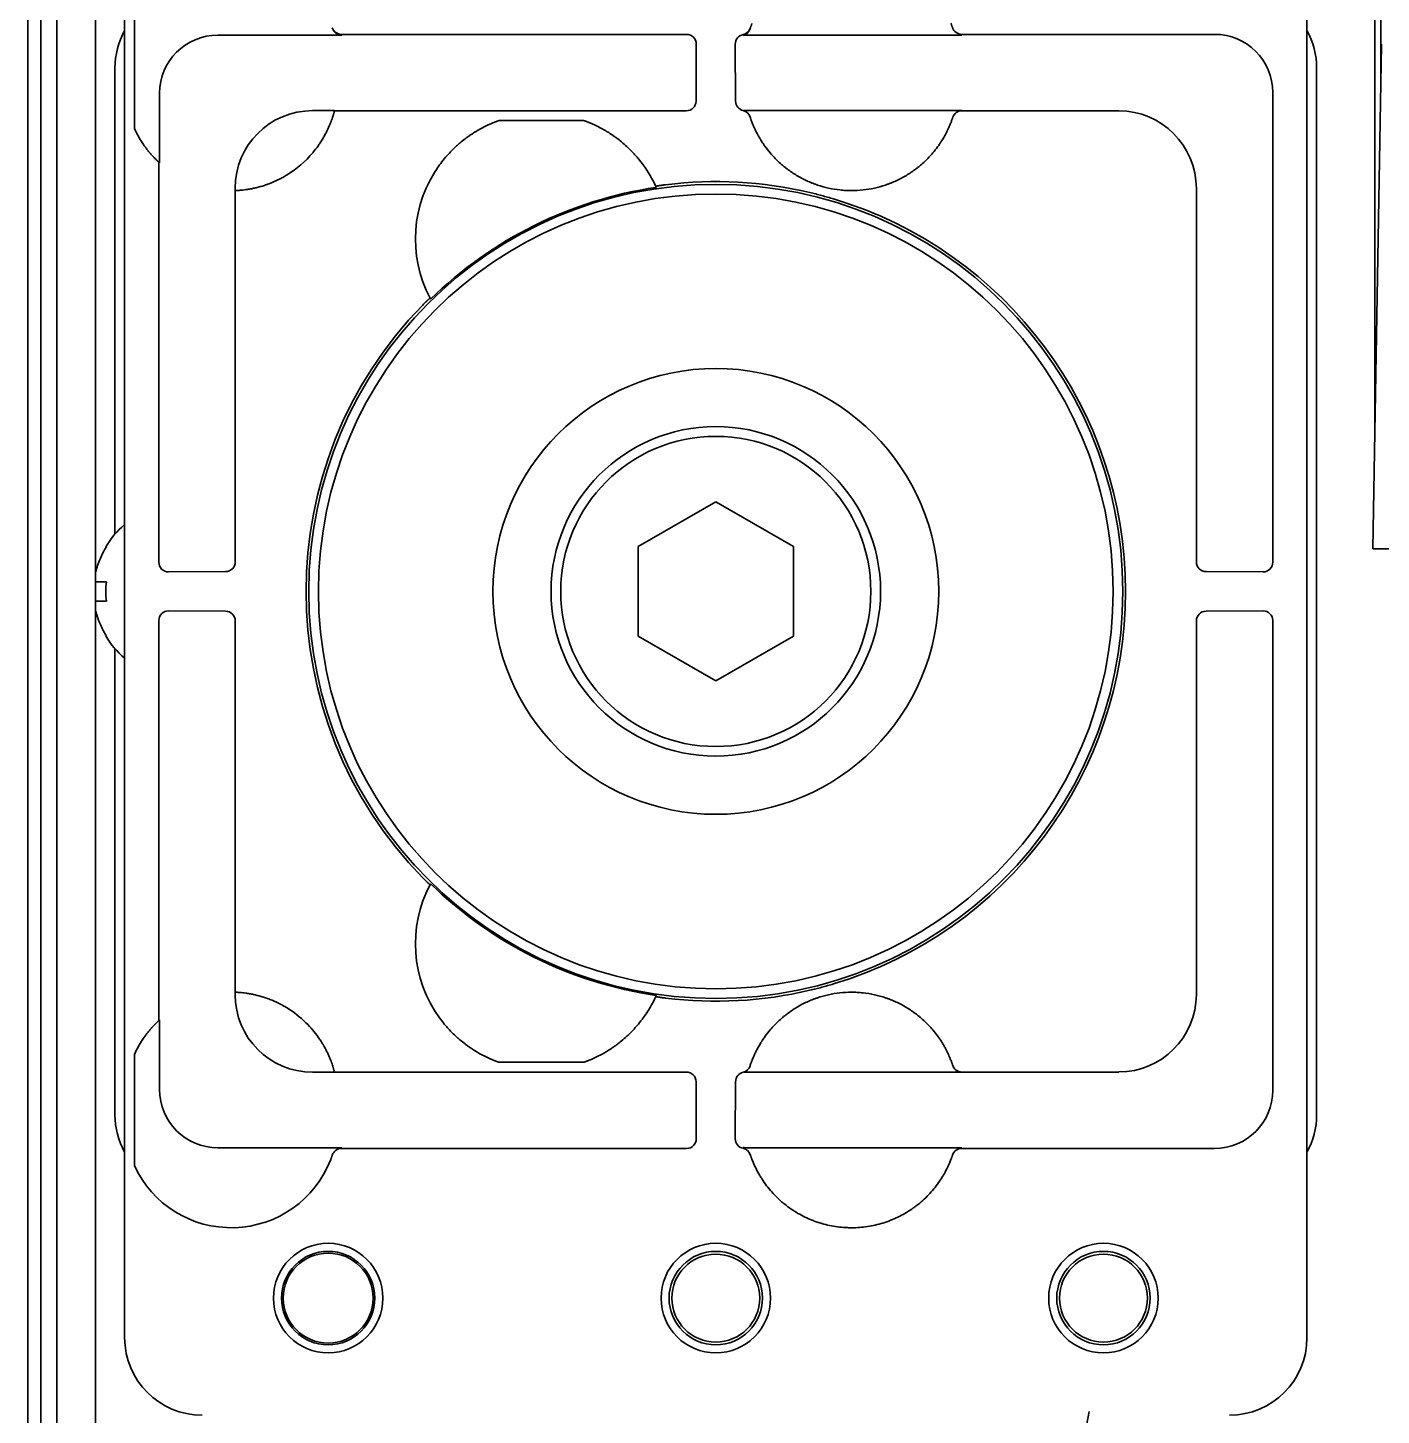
# Model space of a CAD drawing. Extents: x 5809 to 10669, y -850 to 3566.
# Drawn here: x 8371.6 to 8441.4, y 3341.8 to 3413.4 of the extents above; entities that cross this region are included whole.
import ezdxf

# ---------------------------------------------------------------- set-up
doc = ezdxf.new("R2010")
doc.units = 0
doc.header["$LTSCALE"] = 5
doc.layers.add('1', color=7, linetype='CONTINUOUS', true_color=0xffffff)

msp = doc.modelspace()

# ---------------------------------------------------------------- linework, layer by layer
at = {"layer": '1', "color": 7, "linetype": 'Continuous', "lineweight": 35}
for p, q in [((8373.073, 2431.526), (8373.073, 3429.526)), ((8371.573, 3428.726), (8371.573, 2937.226)), ((8441.384, 3427.704), (8441.384, 3410.106)), ((8372.251, 2938.226), (8372.251, 3425.726)), ((8375.073, 3426.108), (8375.073, 3385.375)), ((8376.573, 3422.827), (8376.573, 3345.826)), ((8437.573, 3345.826), (8437.573, 3422.827)), ((8441.073, 3392.253), (8441.073, 3419.396)), ((8377.073, 3408.208), (8377.073, 3413.944)), ((8387.774, 3413.024), (8381.375, 3413.024)), ((8405.566, 3413.063), (8387.76, 3413.063)), ((8419.774, 3413.024), (8408.599, 3413.024)), ((8419.294, 3413.383), (8419.287, 3413.404)), ((8432.81, 3413.063), (8419.761, 3413.063)), ((8406.051, 3409.616), (8406.066, 3412.563)), ((8408.079, 3412.563), (8408.094, 3409.616)), ((8440.973, 3386.526), (8441.427, 3412.561)), ((8376.073, 3411.327), (8376.073, 3387.278)), ((8438.073, 3357.326), (8438.073, 3411.327)), ((8378.375, 3410.024), (8378.375, 3406.428)), ((8435.81, 3385.832), (8435.81, 3410.064)), ((8386.27, 3409.128), (8387.399, 3409.128)), ((8387.399, 3409.128), (8387.397, 3409.119)), ((8387.397, 3409.119), (8395.288, 3409.119)), ((8395.288, 3409.119), (8395.385, 3409.119)), ((8395.385, 3409.119), (8395.882, 3409.12)), ((8395.883, 3409.12), (8400.263, 3409.12)), ((8400.263, 3408.62), (8395.883, 3408.62)), ((8400.263, 3409.12), (8400.761, 3409.119)), ((8400.761, 3409.119), (8400.858, 3409.119)), ((8400.858, 3409.119), (8405.551, 3409.119)), ((8408.529, 3409.128), (8419.774, 3409.128)), ((8419.297, 3408.779), (8419.297, 3408.78)), ((8419.77, 3409.119), (8427.866, 3409.119)), ((8378.336, 3406.464), (8378.336, 3385.832)), ((8382.27, 3405.003), (8382.27, 3405.129)), ((8382.28, 3405.004), (8382.27, 3405.003)), ((8382.28, 3385.847), (8382.28, 3405.004)), ((8431.866, 3405.12), (8431.866, 3385.847)), ((8403.073, 3386.636), (8407.073, 3388.945)), ((8407.073, 3388.945), (8411.073, 3386.636)), ((8375.595, 3386.626), (8375.628, 3386.626)), ((8403.073, 3382.017), (8403.073, 3386.636)), ((8411.073, 3386.636), (8411.073, 3382.017)), ((8442.973, 3386.526), (8440.973, 3386.526)), ((8378.836, 3385.333), (8381.782, 3385.348)), ((8432.366, 3385.348), (8435.31, 3385.333)), ((8375.073, 3384.832), (8375.073, 3383.831)), ((8375.073, 3383.467), (8375.073, 2544.787)), ((8378.336, 3382.82), (8378.336, 3362.188)), ((8381.782, 3383.305), (8378.836, 3383.32)), ((8382.28, 3363.649), (8382.28, 3382.805)), ((8431.866, 3382.805), (8431.866, 3363.533)), ((8435.31, 3383.32), (8432.366, 3383.305)), ((8435.81, 3358.589), (8435.81, 3382.82)), ((8375.628, 3382.026), (8375.595, 3382.026)), ((8376.073, 3381.374), (8376.073, 3357.326)), ((8407.073, 3379.707), (8403.073, 3382.017)), ((8411.073, 3382.017), (8407.073, 3379.707)), ((8382.27, 3363.649), (8382.28, 3363.649)), ((8382.27, 3363.523), (8382.27, 3363.649)), ((8378.375, 3362.224), (8378.336, 3362.188)), ((8378.375, 3362.224), (8378.375, 3358.628)), ((8377.073, 3354.708), (8377.073, 3360.444)), ((8395.883, 3360.033), (8400.263, 3360.033)), ((8419.297, 3359.871), (8419.297, 3359.872)), ((8387.399, 3359.524), (8386.27, 3359.524)), ((8387.397, 3359.533), (8387.399, 3359.524)), ((8395.288, 3359.533), (8387.397, 3359.533)), ((8395.385, 3359.533), (8395.288, 3359.533)), ((8395.882, 3359.533), (8395.385, 3359.533)), ((8400.263, 3359.533), (8395.883, 3359.533)), ((8400.263, 3359.533), (8400.761, 3359.533)), ((8400.858, 3359.533), (8400.761, 3359.533)), ((8405.551, 3359.533), (8400.858, 3359.533)), ((8419.774, 3359.524), (8408.529, 3359.524)), ((8427.866, 3359.533), (8419.77, 3359.533)), ((8406.066, 3356.089), (8406.051, 3359.036)), ((8408.094, 3359.033), (8408.079, 3356.089)), ((8381.375, 3355.628), (8387.774, 3355.628)), ((8387.76, 3355.589), (8405.566, 3355.589)), ((8408.599, 3355.628), (8419.774, 3355.628)), ((8419.761, 3355.589), (8432.81, 3355.589)), ((8387.285, 3355.245), (8387.282, 3355.234)), ((8387.287, 3355.249), (8387.286, 3355.247)), ((8419.287, 3355.248), (8419.291, 3355.263)), ((8426.331, 3342.026), (8425.124, 3335.733))]:
    msp.add_line(p, q, dxfattribs=at)
for centre, radius in [((8407.073, 3384.326), 21), ((8407.073, 3384.326), 20.5), ((8407.073, 3384.326), 11.5), ((8407.073, 3384.326), 8.5), ((8407.073, 3384.326), 8), ((8387.073, 3347.87), 2.825), ((8407.073, 3347.87), 2.825), ((8427.073, 3347.87), 2.825), ((8387.073, 3347.87), 2.411), ((8387.073, 3347.87), 2.32), ((8407.073, 3347.87), 2.411), ((8407.073, 3347.87), 2.267), ((8427.073, 3347.87), 2.411), ((8427.073, 3347.87), 2.267)]:
    msp.add_circle(centre, radius, dxfattribs=at)
for centre, radius, start, end in [((8382.073, 3410.5), 5.5, 204.61998, 215.33124), ((8382.073, 3410.5), 5.5, 301.52607, 319.88439), ((8398.073, 3402.5), 6.5, 143.94816, 207.95034), ((8398.073, 3402.5), 6.5, 24.74098, 36.05184), ((8407.073, 3384.326), 21.07, 98.38924, 134.30208), ((8407.073, 3384.326), 21.14, 76.75031, 97.03063), ((8407.073, 3384.326), 21.14, 286.69802, 73.30233), ((8407.073, 3384.326), 21.14, 135.6607, 224.3393), ((8379.693, 3384.127), 4.8, 130.542, 148.62729), ((8379.693, 3384.525), 4.8, 211.37271, 229.458), ((8398.073, 3366.152), 6.5, 152.04966, 216.05184), ((8407.073, 3384.326), 21.07, 225.69792, 261.61076), ((8407.073, 3384.326), 21.14, 262.96937, 283.24939), ((8382.073, 3358.152), 5.5, 45.48558, 58.47399), ((8398.073, 3366.152), 6.5, 323.94816, 335.25902), ((8382.073, 3358.152), 5.5, 144.66876, 155.38002), ((8382.073, 3357), 5.5, 204.61998, 338.89304)]:
    msp.add_arc(centre, radius, start, end, dxfattribs=at)
for centre, major_axis, ratio, start_param, end_param in [((8380.073, 3411.326), (-2.829, 2.829), 0.999695, 0.279915, 0.785246), ((8381.376, 3410.023), (-2.122, 2.122), 0.999695, -0.785246, 0.785246), ((8382.065, 3411.65), (5.228, 1.734), 0.999252, -0.00307, 0.003835), ((8387.76, 3413.563), (0.474, 0.159), 0.999831, 3.141593, 4.388346), ((8382.072, 3411.152), (4.243, 4.243), 0.999962, 5.81493, 5.821866), ((8405.566, 3412.563), (0.224, 0.448), 0.999239, -1.107103, 0.463541), ((8408.579, 3412.563), (-0.224, 0.448), 0.999239, -0.261492, 1.107103), ((8408.379, 3413.543), (-0.473, 0.161), 0.999761, 2.10121, 3.149501), ((8408.599, 3412.524), (-0.224, 0.447), 0.99981, -0.463541, -0.224621), ((8419.761, 3413.563), (0.475, 0.157), 0.999831, 3.145682, 4.39242), ((8432.809, 3410.063), (2.122, 2.122), 0.999543, 5.497939, 7.068431), ((8434.072, 3411.326), (2.829, 2.829), 0.999695, 5.497939, 6.003271), ((8405.551, 3409.619), (0.447, 0.224), 0.99981, 4.248848, 5.819492), ((8408.594, 3409.619), (-0.447, 0.224), 0.99981, 0.463693, 1.811224), ((8386.271, 3405.128), (-2.829, 2.829), 0.999695, -0.785246, 0.785246), ((8408.367, 3408.645), (0.476, 0.155), 0.999754, -0.007617, 1.01983), ((8419.77, 3408.619), (-0.475, 0.156), 0.999831, -1.252699, -0.000674), ((8427.866, 3405.119), (-2.828, 2.828), 0.999924, 3.927143, 5.497635), ((8380.374, 10633.138), (0, 7227.617), 0.017452, 3.125432, 3.125745), ((3707.892, 2599.285), (4696.559, 804.417), 0.03512, 0.009109, 0.009424), ((11879.695, 6646.148), (3486.444, 3247.993), 0.03512, 3.132168, 3.132483), ((8378.836, 3385.833), (0.448, 0.224), 0.999239, 2.678052, 4.248696), ((8381.78, 3385.847), (0.224, 0.447), 0.99981, 3.605286, 5.17593), ((8432.366, 3385.847), (-0.224, 0.447), 0.99981, 1.107255, 2.677899), ((8435.31, 3385.833), (-0.448, 0.224), 0.999239, 2.03449, 3.605134), ((8378.836, 3382.82), (-0.448, 0.224), 0.999239, -1.107103, 0.463541), ((8381.78, 3382.805), (-0.224, 0.447), 0.99981, 4.248848, 5.819492), ((8432.366, 3382.805), (0.224, 0.447), 0.99981, 0.463693, 2.034337), ((8435.31, 3382.82), (0.448, 0.224), 0.999239, -0.463541, 1.107103), ((11879.695, 122.504), (-3486.444, 3247.993), 0.03512, 0.009109, 0.009424), ((8386.271, 3363.524), (2.829, 2.829), 0.999695, 2.356347, 3.926839), ((3707.892, 4169.368), (-4696.559, 804.417), 0.03512, 3.132168, 3.132483), ((8427.866, 3363.533), (2.828, 2.828), 0.999924, 3.927143, 5.497635), ((8419.77, 3360.033), (0.475, 0.156), 0.999831, 3.142574, 4.3946), ((8405.551, 3359.033), (-0.447, 0.224), 0.99981, 3.605286, 5.17593), ((8408.594, 3359.033), (0.447, 0.224), 0.99981, 1.330368, 2.677899), ((8408.367, 3360.007), (-0.476, 0.155), 0.999754, 2.121764, 3.151611), ((8381.376, 3358.629), (2.122, 2.122), 0.999695, 2.356347, 3.926839), ((8432.809, 3358.59), (-2.122, 2.122), 0.999543, 2.356347, 3.926839), ((8380.073, 3357.327), (2.829, 2.829), 0.999695, 2.356347, 2.861678), ((8434.072, 3357.327), (-2.829, 2.829), 0.999695, 3.421507, 3.926839), ((8387.76, 3355.089), (-0.474, 0.159), 0.999831, -1.246754, 0), ((8405.566, 3356.089), (-0.224, 0.448), 0.999239, 2.678052, 4.248696), ((8408.579, 3356.089), (0.224, 0.448), 0.999239, 2.03449, 3.402429), ((8408.378, 3355.11), (0.477, 0.15), 0.999767, 0.015699, 1.063496), ((8408.599, 3356.129), (0.224, 0.447), 0.99981, 3.366933, 3.605134), ((8419.761, 3355.089), (-0.474, 0.158), 0.999831, -1.249561, -0.002672), ((8382.075, 3356.999), (3.888, 3.888), 0.999898, 5.173652, 5.180565), ((8380.573, 3345.827), (2.829, 2.829), 0.999695, 2.356347, 3.926839), ((8433.572, 3345.827), (-2.829, 2.829), 0.999695, 2.356347, 3.926839)]:
    msp.add_ellipse(centre, major_axis=major_axis, ratio=ratio, start_param=start_param, end_param=end_param, dxfattribs=at)
for points, knots in [([(8408.94, 3413.629), (8408.934, 3413.614), (8408.929, 3413.598), (8408.92, 3413.576), (8408.917, 3413.568), (8408.912, 3413.553), (8408.909, 3413.546), (8408.901, 3413.524), (8408.896, 3413.511), (8408.889, 3413.491), (8408.887, 3413.485), (8408.883, 3413.472), (8408.881, 3413.466), (8408.875, 3413.449), (8408.871, 3413.439), (8408.867, 3413.425), (8408.865, 3413.421), (8408.862, 3413.413), (8408.861, 3413.41), (8408.858, 3413.4), (8408.856, 3413.395), (8408.854, 3413.389), (8408.854, 3413.388), (8408.853, 3413.386), (8408.853, 3413.385), (8408.853, 3413.385)], [0, 0, 0, 0, 0.125, 0.125, 0.1875, 0.1875, 0.25, 0.25, 0.375, 0.375, 0.4375, 0.4375, 0.5, 0.5, 0.625, 0.625, 0.6875, 0.6875, 0.75, 0.75, 0.875, 0.875, 0.9375, 0.9375, 1, 1, 1, 1]), ([(8419.287, 3413.404), (8419.286, 3413.404), (8419.286, 3413.406), (8419.284, 3413.41), (8419.284, 3413.412), (8419.282, 3413.417), (8419.281, 3413.419), (8419.278, 3413.428), (8419.276, 3413.435), (8419.272, 3413.447), (8419.27, 3413.452), (8419.267, 3413.461), (8419.265, 3413.466), (8419.26, 3413.482), (8419.256, 3413.494), (8419.249, 3413.512), (8419.247, 3413.519), (8419.242, 3413.532), (8419.239, 3413.539), (8419.232, 3413.559), (8419.227, 3413.574), (8419.218, 3413.596), (8419.215, 3413.603), (8419.21, 3413.618), (8419.207, 3413.626), (8419.204, 3413.633)], [0, 0, 0, 0, 0.125, 0.125, 0.1875, 0.1875, 0.25, 0.25, 0.375, 0.375, 0.4375, 0.4375, 0.5, 0.5, 0.625, 0.625, 0.6875, 0.6875, 0.75, 0.75, 0.875, 0.875, 0.9375, 0.9375, 1, 1, 1, 1]), ([(8387.774, 3413.024), (8387.747, 3413.024), (8387.695, 3413.028), (8387.645, 3413.04), (8387.607, 3413.052), (8387.595, 3413.057), (8387.571, 3413.067), (8387.559, 3413.072), (8387.524, 3413.09), (8387.502, 3413.103), (8387.47, 3413.126), (8387.46, 3413.134), (8387.44, 3413.151), (8387.43, 3413.16), (8387.402, 3413.188), (8387.385, 3413.207), (8387.355, 3413.25), (8387.341, 3413.272), (8387.317, 3413.319), (8387.307, 3413.343), (8387.298, 3413.368)], [0, 0, 0, 0, 0.125, 0.25, 0.25, 0.3125, 0.3125, 0.375, 0.375, 0.5, 0.5, 0.5625, 0.5625, 0.625, 0.625, 0.75, 0.75, 0.875, 0.875, 1, 1, 1, 1]), ([(8408.481, 3413.01), (8408.48, 3413.016), (8408.48, 3413.022), (8408.48, 3413.037), (8408.479, 3413.045), (8408.479, 3413.053)], [0, 0, 0, 0, 0.441588, 0.441588, 1, 1, 1, 1]), ([(8408.838, 3413.342), (8408.825, 3413.301), (8408.807, 3413.263), (8408.778, 3413.218), (8408.772, 3413.209), (8408.76, 3413.192), (8408.753, 3413.183), (8408.733, 3413.159), (8408.704, 3413.128), (8408.671, 3413.101), (8408.645, 3413.083), (8408.636, 3413.077), (8408.618, 3413.065), (8408.609, 3413.06), (8408.562, 3413.035), (8408.522, 3413.02), (8408.481, 3413.01)], [0, 0, 0, 0, 0.25, 0.25, 0.3125, 0.3125, 0.375, 0.375, 0.5, 0.625, 0.625, 0.6875, 0.6875, 0.75, 0.75, 1, 1, 1, 1]), ([(8387.397, 3409.119), (8387.396, 3409.118), (8387.395, 3409.112), (8387.39, 3409.095), (8387.384, 3409.07), (8387.373, 3409.03), (8387.365, 3409.001), (8387.363, 3408.995), (8387.359, 3408.982), (8387.357, 3408.975), (8387.351, 3408.955), (8387.347, 3408.941), (8387.334, 3408.895), (8387.313, 3408.828), (8387.287, 3408.748), (8387.265, 3408.684), (8387.253, 3408.651), (8387.24, 3408.616), (8387.232, 3408.592), (8387.227, 3408.58), (8387.204, 3408.52), (8387.184, 3408.469), (8387.12, 3408.311), (8387.07, 3408.197), (8386.996, 3408.047), (8386.981, 3408.017), (8386.949, 3407.956), (8386.933, 3407.925), (8386.883, 3407.832), (8386.848, 3407.77), (8386.774, 3407.644), (8386.735, 3407.581), (8386.674, 3407.486), (8386.653, 3407.455), (8386.61, 3407.391), (8386.588, 3407.359), (8386.477, 3407.201), (8386.381, 3407.077), (8386.279, 3406.956)], [0, 0, 0, 0, 0.0625, 0.0625, 0.125, 0.1875, 0.1875, 0.203125, 0.203125, 0.21875, 0.21875, 0.25, 0.25, 0.3125, 0.375, 0.375, 0.40625, 0.421875, 0.421875, 0.4375, 0.4375, 0.5, 0.5, 0.625, 0.625, 0.65625, 0.65625, 0.6875, 0.6875, 0.75, 0.75, 0.8125, 0.8125, 0.84375, 0.84375, 0.875, 0.875, 1, 1, 1, 1]), ([(8408.842, 3408.8), (8408.843, 3408.798), (8408.847, 3408.784), (8408.859, 3408.749), (8408.864, 3408.735), (8408.873, 3408.709), (8408.876, 3408.7), (8408.883, 3408.681), (8408.886, 3408.67), (8408.906, 3408.615), (8408.925, 3408.562), (8408.961, 3408.471), (8408.974, 3408.438), (8408.996, 3408.387), (8409.003, 3408.369), (8409.019, 3408.333), (8409.027, 3408.314), (8409.035, 3408.295)], [0, 0, 0, 0, 0.25, 0.25, 0.375, 0.375, 0.4375, 0.4375, 0.5, 0.5, 0.75, 0.75, 0.875, 0.875, 0.9375, 0.9375, 1, 1, 1, 1]), ([(8418.267, 3406.943), (8418.354, 3407.046), (8418.437, 3407.151), (8418.554, 3407.311), (8418.591, 3407.365), (8418.646, 3407.446), (8418.664, 3407.473), (8418.7, 3407.527), (8418.717, 3407.554), (8418.802, 3407.689), (8418.862, 3407.794), (8418.944, 3407.946), (8418.97, 3407.996), (8419, 3408.057), (8419.006, 3408.069), (8419.018, 3408.093), (8419.024, 3408.105), (8419.041, 3408.14), (8419.052, 3408.163), (8419.104, 3408.276), (8419.139, 3408.357), (8419.176, 3408.448), (8419.183, 3408.465), (8419.193, 3408.49), (8419.196, 3408.499), (8419.202, 3408.515), (8419.218, 3408.555), (8419.241, 3408.618), (8419.257, 3408.663), (8419.267, 3408.692), (8419.27, 3408.701), (8419.276, 3408.718), (8419.279, 3408.725), (8419.286, 3408.745), (8419.293, 3408.766), (8419.295, 3408.775), (8419.296, 3408.776)], [0, 0, 0, 0, 0.125, 0.125, 0.1875, 0.1875, 0.21875, 0.21875, 0.25, 0.25, 0.375, 0.375, 0.4375, 0.4375, 0.453125, 0.453125, 0.46875, 0.46875, 0.5, 0.5, 0.625, 0.625, 0.65625, 0.65625, 0.671875, 0.671875, 0.6875, 0.75, 0.8125, 0.8125, 0.84375, 0.84375, 0.875, 0.875, 0.9375, 1, 1, 1, 1]), ([(8419.298, 3408.784), (8419.307, 3408.809), (8419.327, 3408.857), (8419.354, 3408.902), (8419.377, 3408.934), (8419.386, 3408.944), (8419.403, 3408.964), (8419.411, 3408.973), (8419.439, 3409.001), (8419.459, 3409.018), (8419.491, 3409.041), (8419.502, 3409.048), (8419.524, 3409.062), (8419.535, 3409.068), (8419.57, 3409.086), (8419.594, 3409.096), (8419.644, 3409.112), (8419.669, 3409.118), (8419.721, 3409.126), (8419.747, 3409.128), (8419.774, 3409.128)], [0, 0, 0, 0, 0.125, 0.25, 0.25, 0.3125, 0.3125, 0.375, 0.375, 0.5, 0.5, 0.5625, 0.5625, 0.625, 0.625, 0.75, 0.75, 0.875, 0.875, 1, 1, 1, 1]), ([(8419.774, 3409.128), (8419.773, 3409.127), (8419.773, 3409.125), (8419.772, 3409.122), (8419.771, 3409.121), (8419.77, 3409.119)], [0, 0, 0, 0, 0.496999, 0.496999, 1, 1, 1, 1]), ([(8394.813, 3408.123), (8394.788, 3408.109), (8394.759, 3408.092), (8394.712, 3408.063), (8394.695, 3408.053), (8394.661, 3408.032), (8394.644, 3408.022), (8394.589, 3407.988), (8394.551, 3407.963), (8394.492, 3407.925), (8394.472, 3407.912), (8394.432, 3407.884), (8394.411, 3407.87), (8394.349, 3407.827), (8394.306, 3407.798), (8394.221, 3407.736), (8394.177, 3407.703), (8394.045, 3407.603), (8393.956, 3407.531), (8393.843, 3407.435), (8393.82, 3407.415), (8393.774, 3407.376), (8393.706, 3407.315), (8393.638, 3407.253), (8393.503, 3407.124), (8393.414, 3407.035), (8393.282, 3406.894), (8393.239, 3406.845), (8393.173, 3406.771), (8393.152, 3406.746), (8393.108, 3406.696), (8393.087, 3406.67), (8392.98, 3406.541), (8392.897, 3406.435), (8392.818, 3406.325)], [0, 0, 0, 0, 0.0625, 0.0625, 0.09375, 0.09375, 0.125, 0.125, 0.1875, 0.1875, 0.21875, 0.21875, 0.25, 0.25, 0.3125, 0.3125, 0.375, 0.375, 0.5, 0.5, 0.53125, 0.53125, 0.5625, 0.625, 0.625, 0.75, 0.75, 0.8125, 0.8125, 0.84375, 0.84375, 0.875, 0.875, 1, 1, 1, 1]), ([(8395.459, 3408.451), (8395.101, 3408.294), (8394.899, 3408.173), (8394.813, 3408.123), (8394.813, 3408.123), (8394.813, 3408.123)], [0, 0, 0, 0, 0.99996, 0.99996, 1, 1, 1, 1]), ([(8403.328, 3406.325), (8403.248, 3406.435), (8403.166, 3406.541), (8403.039, 3406.694), (8402.996, 3406.745), (8402.93, 3406.819), (8402.908, 3406.843), (8402.864, 3406.892), (8402.842, 3406.916), (8402.798, 3406.964), (8402.775, 3406.987), (8402.73, 3407.034), (8402.708, 3407.057), (8402.64, 3407.125), (8402.595, 3407.169), (8402.46, 3407.297), (8402.37, 3407.378), (8402.191, 3407.53), (8402.101, 3407.602), (8401.969, 3407.703), (8401.925, 3407.736), (8401.838, 3407.798), (8401.796, 3407.828), (8401.713, 3407.885), (8401.673, 3407.912), (8401.614, 3407.951), (8401.595, 3407.963), (8401.557, 3407.987), (8401.538, 3407.999), (8401.484, 3408.033), (8401.45, 3408.054), (8401.387, 3408.092), (8401.358, 3408.109), (8401.333, 3408.123)], [0, 0, 0, 0, 0.125, 0.125, 0.1875, 0.1875, 0.21875, 0.21875, 0.25, 0.25, 0.28125, 0.28125, 0.3125, 0.3125, 0.375, 0.375, 0.5, 0.5, 0.625, 0.625, 0.6875, 0.6875, 0.75, 0.75, 0.8125, 0.8125, 0.84375, 0.84375, 0.875, 0.875, 0.9375, 0.9375, 1, 1, 1, 1]), ([(8409.035, 3408.295), (8409.055, 3408.249), (8409.077, 3408.2), (8409.125, 3408.099), (8409.151, 3408.047), (8409.193, 3407.965), (8409.215, 3407.924), (8409.238, 3407.881), (8409.253, 3407.853), (8409.261, 3407.838), (8409.302, 3407.766), (8409.336, 3407.708), (8409.407, 3407.59), (8409.445, 3407.531), (8409.504, 3407.442), (8409.524, 3407.412), (8409.565, 3407.352), (8409.586, 3407.322), (8409.693, 3407.173), (8409.784, 3407.057), (8409.881, 3406.943)], [0, 0, 0, 0, 0.125, 0.125, 0.25, 0.25, 0.3125, 0.34375, 0.34375, 0.375, 0.375, 0.5, 0.5, 0.625, 0.625, 0.6875, 0.6875, 0.75, 0.75, 1, 1, 1, 1]), ([(8378.336, 3406.464), (8378.335, 3406.465), (8378.333, 3406.467), (8378.324, 3406.475), (8378.318, 3406.481), (8378.306, 3406.492), (8378.301, 3406.497), (8378.292, 3406.506), (8378.286, 3406.511), (8378.27, 3406.526), (8378.257, 3406.538), (8378.237, 3406.558), (8378.23, 3406.565), (8378.215, 3406.58), (8378.207, 3406.587), (8378.184, 3406.61), (8378.168, 3406.627), (8378.134, 3406.661), (8378.116, 3406.679), (8378.089, 3406.708), (8378.079, 3406.718), (8378.061, 3406.738), (8378.052, 3406.748), (8378.005, 3406.798), (8377.966, 3406.841), (8377.908, 3406.907), (8377.889, 3406.93), (8377.85, 3406.976), (8377.83, 3407), (8377.772, 3407.071), (8377.734, 3407.119), (8377.659, 3407.218), (8377.622, 3407.268), (8377.586, 3407.319)], [0, 0, 0, 0, 0.0625, 0.0625, 0.125, 0.125, 0.15625, 0.15625, 0.1875, 0.1875, 0.25, 0.25, 0.28125, 0.28125, 0.3125, 0.3125, 0.375, 0.375, 0.4375, 0.4375, 0.46875, 0.46875, 0.5, 0.5, 0.625, 0.625, 0.6875, 0.6875, 0.75, 0.75, 0.875, 0.875, 1, 1, 1, 1]), ([(8409.881, 3406.943), (8410.011, 3406.79), (8410.148, 3406.645), (8410.365, 3406.44), (8410.439, 3406.373), (8410.554, 3406.276), (8410.593, 3406.244), (8410.671, 3406.182), (8410.71, 3406.151), (8410.908, 3406), (8411.072, 3405.889), (8411.411, 3405.686), (8411.586, 3405.593), (8411.855, 3405.469), (8411.946, 3405.429), (8412.085, 3405.374), (8412.132, 3405.356), (8412.226, 3405.322), (8412.273, 3405.305), (8412.51, 3405.226), (8412.701, 3405.173), (8413.087, 3405.088), (8413.282, 3405.056), (8413.577, 3405.024), (8413.676, 3405.016), (8413.825, 3405.008), (8413.874, 3405.006), (8413.974, 3405.003), (8414.024, 3405.002), (8414.274, 3405.002), (8414.473, 3405.013), (8414.866, 3405.056), (8415.06, 3405.088), (8415.447, 3405.173), (8415.638, 3405.226), (8415.875, 3405.306), (8415.923, 3405.322), (8416.016, 3405.357), (8416.156, 3405.41), (8416.292, 3405.469), (8416.562, 3405.593), (8416.736, 3405.686), (8417.075, 3405.889), (8417.239, 3406), (8417.438, 3406.151), (8417.478, 3406.182), (8417.556, 3406.245), (8417.672, 3406.34), (8417.783, 3406.44), (8418, 3406.645), (8418.137, 3406.79), (8418.267, 3406.943)], [0, 0, 0, 0, 0.0625, 0.0625, 0.09375, 0.09375, 0.109375, 0.109375, 0.125, 0.125, 0.1875, 0.1875, 0.25, 0.25, 0.28125, 0.28125, 0.296875, 0.296875, 0.3125, 0.3125, 0.375, 0.375, 0.4375, 0.4375, 0.46875, 0.46875, 0.484375, 0.484375, 0.5, 0.5, 0.5625, 0.5625, 0.625, 0.625, 0.6875, 0.6875, 0.703125, 0.703125, 0.71875, 0.75, 0.75, 0.8125, 0.8125, 0.875, 0.875, 0.890625, 0.890625, 0.90625, 0.9375, 0.9375, 1, 1, 1, 1]), ([(8384.949, 3405.812), (8384.877, 3405.768), (8384.805, 3405.726), (8384.66, 3405.646), (8384.587, 3405.607), (8384.366, 3405.498), (8384.217, 3405.432), (8384.029, 3405.359), (8383.992, 3405.345), (8383.935, 3405.325), (8383.916, 3405.318), (8383.879, 3405.305), (8383.786, 3405.273), (8383.695, 3405.244), (8383.552, 3405.202), (8383.482, 3405.183), (8383.346, 3405.149), (8383.279, 3405.133), (8383.214, 3405.12)], [0, 0, 0, 0, 0.125, 0.125, 0.25, 0.25, 0.5, 0.5, 0.5625, 0.5625, 0.59375, 0.59375, 0.625, 0.75, 0.75, 0.875, 0.875, 1, 1, 1, 1]), ([(8383.214, 3405.12), (8383.143, 3405.104), (8383.076, 3405.092), (8382.948, 3405.069), (8382.887, 3405.06), (8382.774, 3405.044), (8382.72, 3405.038), (8382.621, 3405.027), (8382.577, 3405.023), (8382.496, 3405.016), (8382.461, 3405.013), (8382.398, 3405.009), (8382.372, 3405.008), (8382.328, 3405.006), (8382.295, 3405.004), (8382.282, 3405.004), (8382.28, 3405.004)], [0, 0, 0, 0, 0.125, 0.125, 0.25, 0.25, 0.375, 0.375, 0.5, 0.5, 0.625, 0.625, 0.75, 0.75, 0.875, 1, 1, 1, 1]), ([(8404.485, 3405.307), (8404.452, 3405.303), (8404.419, 3405.298), (8404.371, 3405.292), (8404.355, 3405.29), (8404.323, 3405.285), (8404.307, 3405.283), (8404.261, 3405.276), (8404.232, 3405.272), (8404.19, 3405.265), (8404.177, 3405.263), (8404.157, 3405.26), (8404.15, 3405.259), (8404.138, 3405.256), (8404.132, 3405.255), (8404.102, 3405.25), (8404.081, 3405.246), (8404.057, 3405.242), (8404.053, 3405.241), (8404.044, 3405.239), (8404.04, 3405.238), (8404.028, 3405.236), (8404.02, 3405.234), (8404.001, 3405.23), (8403.992, 3405.227), (8403.982, 3405.224), (8403.98, 3405.223), (8403.977, 3405.221), (8403.976, 3405.221), (8403.976, 3405.22)], [0, 0, 0, 0, 0.125, 0.125, 0.1875, 0.1875, 0.25, 0.25, 0.375, 0.375, 0.4375, 0.4375, 0.46875, 0.46875, 0.5, 0.5, 0.625, 0.625, 0.65625, 0.65625, 0.6875, 0.6875, 0.75, 0.75, 0.875, 0.875, 0.9375, 0.9375, 1, 1, 1, 1]), ([(8413.147, 3404.574), (8413.045, 3404.605), (8412.943, 3404.635), (8412.739, 3404.692), (8412.535, 3404.749), (8412.33, 3404.802), (8412.124, 3404.854), (8412.021, 3404.879), (8411.918, 3404.903)], [0, 0, 0, 0, 0.25, 0.25, 0.5, 0.75, 0.75, 1, 1, 1, 1]), ([(8392.331, 3399.453), (8392.33, 3399.454), (8392.327, 3399.453), (8392.319, 3399.447), (8392.316, 3399.445), (8392.31, 3399.44), (8392.308, 3399.438), (8392.303, 3399.435), (8392.301, 3399.433), (8392.288, 3399.422), (8392.276, 3399.412), (8392.254, 3399.393), (8392.247, 3399.386), (8392.231, 3399.371), (8392.214, 3399.355), (8392.195, 3399.338), (8392.176, 3399.32), (8392.166, 3399.311), (8392.135, 3399.282), (8392.114, 3399.261), (8392.081, 3399.228), (8392.07, 3399.217), (8392.047, 3399.195), (8392.035, 3399.183), (8392, 3399.148), (8391.977, 3399.125), (8391.953, 3399.101)], [0, 0, 0, 0, 0.125, 0.125, 0.1875, 0.1875, 0.21875, 0.21875, 0.25, 0.25, 0.375, 0.375, 0.4375, 0.4375, 0.5, 0.5625, 0.5625, 0.625, 0.625, 0.75, 0.75, 0.8125, 0.8125, 0.875, 0.875, 1, 1, 1, 1]), ([(8375.628, 3386.626), (8375.503, 3386.423), (8375.395, 3386.213), (8375.258, 3385.888), (8375.216, 3385.778), (8375.14, 3385.555), (8375.106, 3385.441), (8375.077, 3385.326)], [0, 0, 0, 0, 0.5, 0.5, 0.75, 0.75, 1, 1, 1, 1]), ([(8375.628, 3383.826), (8375.503, 3383.826), (8375.395, 3383.826), (8375.258, 3383.826), (8375.216, 3383.826), (8375.14, 3383.826), (8375.106, 3383.826), (8375.077, 3383.826)], [0, 0, 0, 0, 0.5, 0.5, 0.75, 0.75, 1, 1, 1, 1]), ([(8391.953, 3369.551), (8391.977, 3369.527), (8392, 3369.504), (8392.035, 3369.469), (8392.046, 3369.458), (8392.069, 3369.435), (8392.08, 3369.424), (8392.114, 3369.391), (8392.135, 3369.371), (8392.166, 3369.342), (8392.176, 3369.332), (8392.19, 3369.319), (8392.195, 3369.314), (8392.204, 3369.306), (8392.209, 3369.301), (8392.231, 3369.281), (8392.247, 3369.266), (8392.265, 3369.25), (8392.268, 3369.247), (8392.275, 3369.241), (8392.278, 3369.239), (8392.288, 3369.231), (8392.293, 3369.226), (8392.308, 3369.213), (8392.316, 3369.207), (8392.325, 3369.201), (8392.327, 3369.2), (8392.33, 3369.199), (8392.331, 3369.199), (8392.331, 3369.199)], [0, 0, 0, 0, 0.125, 0.125, 0.1875, 0.1875, 0.25, 0.25, 0.375, 0.375, 0.4375, 0.4375, 0.46875, 0.46875, 0.5, 0.5, 0.625, 0.625, 0.65625, 0.65625, 0.6875, 0.6875, 0.75, 0.75, 0.875, 0.875, 0.9375, 0.9375, 1, 1, 1, 1]), ([(8382.28, 3363.649), (8382.282, 3363.649), (8382.288, 3363.648), (8382.311, 3363.647), (8382.328, 3363.647), (8382.371, 3363.644), (8382.397, 3363.643), (8382.436, 3363.64), (8382.444, 3363.64), (8382.461, 3363.639), (8382.487, 3363.637), (8382.516, 3363.635), (8382.576, 3363.63), (8382.621, 3363.625), (8382.718, 3363.615), (8382.771, 3363.608), (8382.843, 3363.598), (8382.858, 3363.596), (8382.887, 3363.592), (8382.932, 3363.585), (8382.98, 3363.577), (8383.076, 3363.561), (8383.144, 3363.548), (8383.215, 3363.533)], [0, 0, 0, 0, 0.125, 0.125, 0.25, 0.25, 0.375, 0.375, 0.40625, 0.40625, 0.4375, 0.5, 0.5, 0.625, 0.625, 0.75, 0.75, 0.78125, 0.78125, 0.8125, 0.875, 0.875, 1, 1, 1, 1]), ([(8383.215, 3363.533), (8383.344, 3363.505), (8383.48, 3363.471), (8383.693, 3363.409), (8383.765, 3363.386), (8383.875, 3363.349), (8383.913, 3363.336), (8383.987, 3363.309), (8384.025, 3363.295), (8384.213, 3363.222), (8384.362, 3363.156), (8384.548, 3363.064), (8384.585, 3363.046), (8384.659, 3363.007), (8384.695, 3362.987), (8384.805, 3362.927), (8384.877, 3362.884), (8384.949, 3362.841)], [0, 0, 0, 0, 0.25, 0.25, 0.375, 0.375, 0.4375, 0.4375, 0.5, 0.5, 0.75, 0.75, 0.8125, 0.8125, 0.875, 0.875, 1, 1, 1, 1]), ([(8418.267, 3361.709), (8418.137, 3361.862), (8418, 3362.007), (8417.783, 3362.213), (8417.708, 3362.279), (8417.594, 3362.376), (8417.555, 3362.408), (8417.477, 3362.471), (8417.438, 3362.501), (8417.239, 3362.652), (8417.075, 3362.763), (8416.737, 3362.966), (8416.562, 3363.059), (8416.292, 3363.184), (8416.201, 3363.223), (8416.062, 3363.278), (8416.016, 3363.296), (8415.922, 3363.33), (8415.875, 3363.347), (8415.638, 3363.427), (8415.447, 3363.479), (8415.061, 3363.564), (8414.866, 3363.596), (8414.571, 3363.628), (8414.472, 3363.636), (8414.323, 3363.644), (8414.273, 3363.646), (8414.174, 3363.649), (8414.123, 3363.65), (8413.873, 3363.65), (8413.675, 3363.639), (8413.282, 3363.596), (8413.087, 3363.564), (8412.701, 3363.479), (8412.509, 3363.427), (8412.272, 3363.347), (8412.225, 3363.33), (8412.131, 3363.296), (8411.992, 3363.242), (8411.855, 3363.184), (8411.586, 3363.059), (8411.411, 3362.967), (8411.073, 3362.763), (8410.908, 3362.652), (8410.709, 3362.501), (8410.67, 3362.47), (8410.592, 3362.408), (8410.476, 3362.312), (8410.365, 3362.212), (8410.148, 3362.007), (8410.011, 3361.862), (8409.881, 3361.709)], [0, 0, 0, 0, 0.0625, 0.0625, 0.09375, 0.09375, 0.109375, 0.109375, 0.125, 0.125, 0.1875, 0.1875, 0.25, 0.25, 0.28125, 0.28125, 0.296875, 0.296875, 0.3125, 0.3125, 0.375, 0.375, 0.4375, 0.4375, 0.46875, 0.46875, 0.484375, 0.484375, 0.5, 0.5, 0.5625, 0.5625, 0.625, 0.625, 0.6875, 0.6875, 0.703125, 0.703125, 0.71875, 0.75, 0.75, 0.8125, 0.8125, 0.875, 0.875, 0.890625, 0.890625, 0.90625, 0.9375, 0.9375, 1, 1, 1, 1]), ([(8411.918, 3363.749), (8412.021, 3363.773), (8412.124, 3363.799), (8412.33, 3363.85), (8412.535, 3363.904), (8412.739, 3363.96), (8412.943, 3364.018), (8413.045, 3364.047), (8413.147, 3364.078)], [0, 0, 0, 0, 0.25, 0.25, 0.5, 0.75, 0.75, 1, 1, 1, 1]), ([(8403.976, 3363.432), (8403.976, 3363.431), (8403.979, 3363.429), (8403.988, 3363.426), (8403.992, 3363.425), (8403.999, 3363.423), (8404.002, 3363.423), (8404.008, 3363.421), (8404.011, 3363.42), (8404.027, 3363.417), (8404.043, 3363.413), (8404.071, 3363.408), (8404.081, 3363.406), (8404.102, 3363.402), (8404.125, 3363.398), (8404.15, 3363.394), (8404.176, 3363.389), (8404.189, 3363.387), (8404.231, 3363.381), (8404.261, 3363.376), (8404.307, 3363.369), (8404.322, 3363.367), (8404.354, 3363.363), (8404.37, 3363.36), (8404.419, 3363.354), (8404.452, 3363.35), (8404.485, 3363.345)], [0, 0, 0, 0, 0.125, 0.125, 0.1875, 0.1875, 0.21875, 0.21875, 0.25, 0.25, 0.375, 0.375, 0.4375, 0.4375, 0.5, 0.5625, 0.5625, 0.625, 0.625, 0.75, 0.75, 0.8125, 0.8125, 0.875, 0.875, 1, 1, 1, 1]), ([(8377.586, 3361.333), (8377.622, 3361.384), (8377.659, 3361.434), (8377.733, 3361.532), (8377.771, 3361.58), (8377.848, 3361.674), (8377.886, 3361.72), (8377.945, 3361.787), (8377.964, 3361.809), (8378.003, 3361.852), (8378.022, 3361.873), (8378.06, 3361.914), (8378.078, 3361.933), (8378.106, 3361.962), (8378.115, 3361.971), (8378.132, 3361.99), (8378.141, 3361.999), (8378.184, 3362.042), (8378.216, 3362.073), (8378.25, 3362.107), (8378.256, 3362.113), (8378.269, 3362.125), (8378.275, 3362.131), (8378.292, 3362.147), (8378.301, 3362.156), (8378.313, 3362.167), (8378.317, 3362.17), (8378.323, 3362.176), (8378.326, 3362.179), (8378.333, 3362.185), (8378.335, 3362.187), (8378.336, 3362.188)], [0, 0, 0, 0, 0.125, 0.125, 0.25, 0.25, 0.375, 0.375, 0.4375, 0.4375, 0.5, 0.5, 0.5625, 0.5625, 0.59375, 0.59375, 0.625, 0.625, 0.75, 0.75, 0.78125, 0.78125, 0.8125, 0.8125, 0.875, 0.875, 0.90625, 0.90625, 0.9375, 0.9375, 1, 1, 1, 1]), ([(8392.818, 3362.327), (8392.897, 3362.217), (8392.98, 3362.111), (8393.087, 3361.982), (8393.108, 3361.957), (8393.152, 3361.906), (8393.173, 3361.881), (8393.239, 3361.807), (8393.282, 3361.759), (8393.414, 3361.618), (8393.503, 3361.528), (8393.638, 3361.4), (8393.684, 3361.358), (8393.752, 3361.297), (8393.774, 3361.277), (8393.82, 3361.237), (8393.843, 3361.217), (8393.956, 3361.121), (8394.045, 3361.049), (8394.177, 3360.949), (8394.221, 3360.917), (8394.306, 3360.855), (8394.349, 3360.825), (8394.411, 3360.782), (8394.432, 3360.768), (8394.472, 3360.741), (8394.492, 3360.727), (8394.551, 3360.689), (8394.589, 3360.665), (8394.644, 3360.631), (8394.661, 3360.62), (8394.695, 3360.599), (8394.712, 3360.589), (8394.759, 3360.561), (8394.788, 3360.544), (8394.813, 3360.529)], [0, 0, 0, 0, 0.125, 0.125, 0.15625, 0.15625, 0.1875, 0.1875, 0.25, 0.25, 0.375, 0.375, 0.4375, 0.4375, 0.46875, 0.46875, 0.5, 0.5, 0.625, 0.625, 0.6875, 0.6875, 0.75, 0.75, 0.78125, 0.78125, 0.8125, 0.8125, 0.875, 0.875, 0.90625, 0.90625, 0.9375, 0.9375, 1, 1, 1, 1]), ([(8401.333, 3360.529), (8401.358, 3360.544), (8401.387, 3360.561), (8401.45, 3360.598), (8401.484, 3360.619), (8401.538, 3360.653), (8401.557, 3360.665), (8401.595, 3360.689), (8401.614, 3360.702), (8401.673, 3360.74), (8401.713, 3360.767), (8401.796, 3360.824), (8401.838, 3360.854), (8401.925, 3360.916), (8401.969, 3360.949), (8402.101, 3361.05), (8402.191, 3361.122), (8402.37, 3361.274), (8402.46, 3361.355), (8402.595, 3361.483), (8402.64, 3361.527), (8402.708, 3361.595), (8402.73, 3361.618), (8402.775, 3361.665), (8402.798, 3361.688), (8402.842, 3361.736), (8402.864, 3361.76), (8402.908, 3361.809), (8402.974, 3361.882), (8403.039, 3361.958), (8403.166, 3362.112), (8403.248, 3362.217), (8403.328, 3362.327)], [0, 0, 0, 0, 0.0625, 0.0625, 0.125, 0.125, 0.15625, 0.15625, 0.1875, 0.1875, 0.25, 0.25, 0.3125, 0.3125, 0.375, 0.375, 0.5, 0.5, 0.625, 0.625, 0.6875, 0.6875, 0.71875, 0.71875, 0.75, 0.75, 0.78125, 0.78125, 0.8125, 0.875, 0.875, 1, 1, 1, 1]), ([(8386.28, 3361.696), (8386.382, 3361.574), (8386.477, 3361.451), (8386.609, 3361.263), (8386.652, 3361.2), (8386.713, 3361.106), (8386.743, 3361.058), (8386.772, 3361.01), (8386.791, 3360.979), (8386.801, 3360.963), (8386.885, 3360.82), (8386.951, 3360.697), (8387.038, 3360.519), (8387.065, 3360.461), (8387.103, 3360.376), (8387.122, 3360.334), (8387.139, 3360.293), (8387.151, 3360.266), (8387.156, 3360.252), (8387.206, 3360.132), (8387.241, 3360.035), (8387.286, 3359.907), (8387.299, 3359.867), (8387.314, 3359.82), (8387.317, 3359.811), (8387.322, 3359.793), (8387.325, 3359.785), (8387.333, 3359.759), (8387.338, 3359.743), (8387.352, 3359.697), (8387.367, 3359.643), (8387.378, 3359.603), (8387.385, 3359.579), (8387.387, 3359.572), (8387.39, 3359.559), (8387.391, 3359.553), (8387.395, 3359.54), (8387.396, 3359.535), (8387.397, 3359.533)], [0, 0, 0, 0, 0.125, 0.125, 0.1875, 0.1875, 0.21875, 0.234375, 0.234375, 0.25, 0.25, 0.375, 0.375, 0.4375, 0.4375, 0.46875, 0.484375, 0.484375, 0.5, 0.5, 0.625, 0.625, 0.6875, 0.6875, 0.703125, 0.703125, 0.71875, 0.71875, 0.75, 0.75, 0.8125, 0.875, 0.875, 0.90625, 0.90625, 0.9375, 0.9375, 1, 1, 1, 1]), ([(8409.881, 3361.709), (8409.784, 3361.595), (8409.694, 3361.479), (8409.566, 3361.302), (8409.525, 3361.243), (8409.476, 3361.168), (8409.466, 3361.153), (8409.446, 3361.123), (8409.437, 3361.108), (8409.408, 3361.063), (8409.39, 3361.033), (8409.3, 3360.886), (8409.237, 3360.772), (8409.167, 3360.636), (8409.153, 3360.609), (8409.127, 3360.555), (8409.114, 3360.529), (8409.078, 3360.452), (8409.055, 3360.403), (8409.035, 3360.357)], [0, 0, 0, 0, 0.25, 0.25, 0.375, 0.375, 0.40625, 0.40625, 0.4375, 0.4375, 0.5, 0.5, 0.75, 0.75, 0.8125, 0.8125, 0.875, 0.875, 1, 1, 1, 1]), ([(8419.296, 3359.876), (8419.295, 3359.878), (8419.293, 3359.886), (8419.282, 3359.917), (8419.271, 3359.949), (8419.263, 3359.974), (8419.261, 3359.979), (8419.257, 3359.989), (8419.255, 3359.995), (8419.249, 3360.012), (8419.245, 3360.024), (8419.231, 3360.061), (8419.21, 3360.117), (8419.184, 3360.184), (8419.162, 3360.238), (8419.155, 3360.256), (8419.138, 3360.295), (8419.13, 3360.315), (8419.103, 3360.377), (8419.084, 3360.42), (8419.022, 3360.554), (8418.974, 3360.65), (8418.905, 3360.779), (8418.891, 3360.805), (8418.862, 3360.857), (8418.847, 3360.883), (8418.801, 3360.962), (8418.769, 3361.015), (8418.702, 3361.123), (8418.667, 3361.177), (8418.611, 3361.258), (8418.593, 3361.285), (8418.555, 3361.34), (8418.535, 3361.367), (8418.437, 3361.501), (8418.354, 3361.606), (8418.267, 3361.709)], [0, 0, 0, 0, 0.0625, 0.125, 0.1875, 0.1875, 0.203125, 0.203125, 0.21875, 0.21875, 0.25, 0.25, 0.3125, 0.375, 0.375, 0.40625, 0.40625, 0.4375, 0.4375, 0.5, 0.5, 0.625, 0.625, 0.65625, 0.65625, 0.6875, 0.6875, 0.75, 0.75, 0.8125, 0.8125, 0.84375, 0.84375, 0.875, 0.875, 1, 1, 1, 1]), ([(8409.035, 3360.357), (8409.001, 3360.28), (8408.972, 3360.21), (8408.936, 3360.117), (8408.925, 3360.088), (8408.91, 3360.048), (8408.905, 3360.035), (8408.897, 3360.011), (8408.892, 3359.999), (8408.873, 3359.944), (8408.861, 3359.91), (8408.85, 3359.876), (8408.847, 3359.868), (8408.844, 3359.859), (8408.843, 3359.856), (8408.842, 3359.853), (8408.842, 3359.852), (8408.842, 3359.852)], [0, 0, 0, 0, 0.25, 0.25, 0.375, 0.375, 0.4375, 0.4375, 0.5, 0.5, 0.75, 0.75, 0.875, 0.875, 0.9375, 0.9375, 1, 1, 1, 1]), ([(8419.774, 3359.524), (8419.747, 3359.524), (8419.695, 3359.528), (8419.645, 3359.54), (8419.607, 3359.552), (8419.595, 3359.557), (8419.571, 3359.567), (8419.559, 3359.572), (8419.524, 3359.59), (8419.502, 3359.603), (8419.47, 3359.626), (8419.46, 3359.634), (8419.44, 3359.651), (8419.43, 3359.66), (8419.402, 3359.688), (8419.385, 3359.707), (8419.355, 3359.75), (8419.341, 3359.772), (8419.317, 3359.819), (8419.307, 3359.843), (8419.298, 3359.868)], [0, 0, 0, 0, 0.125, 0.25, 0.25, 0.3125, 0.3125, 0.375, 0.375, 0.5, 0.5, 0.5625, 0.5625, 0.625, 0.625, 0.75, 0.75, 0.875, 0.875, 1, 1, 1, 1]), ([(8419.77, 3359.533), (8419.771, 3359.532), (8419.772, 3359.53), (8419.773, 3359.527), (8419.773, 3359.525), (8419.774, 3359.524)], [0, 0, 0, 0, 0.499999, 0.499999, 1, 1, 1, 1]), ([(8387.204, 3355.019), (8387.207, 3355.027), (8387.21, 3355.034), (8387.215, 3355.049), (8387.218, 3355.057), (8387.226, 3355.078), (8387.232, 3355.093), (8387.242, 3355.12), (8387.247, 3355.134), (8387.253, 3355.152), (8387.255, 3355.158), (8387.259, 3355.17), (8387.261, 3355.175), (8387.267, 3355.191), (8387.27, 3355.201), (8387.276, 3355.217), (8387.278, 3355.224), (8387.282, 3355.236), (8387.284, 3355.24), (8387.285, 3355.245), (8387.286, 3355.246), (8387.286, 3355.248), (8387.286, 3355.248), (8387.287, 3355.248)], [0, 0, 0, 0, 0.0625, 0.0625, 0.125, 0.125, 0.25, 0.25, 0.375, 0.375, 0.4375, 0.4375, 0.5, 0.5, 0.625, 0.625, 0.75, 0.75, 0.875, 0.875, 0.9375, 0.9375, 1, 1, 1, 1]), ([(8408.852, 3355.267), (8408.853, 3355.267), (8408.853, 3355.265), (8408.855, 3355.259), (8408.856, 3355.257), (8408.857, 3355.252), (8408.858, 3355.249), (8408.862, 3355.24), (8408.864, 3355.232), (8408.869, 3355.218), (8408.871, 3355.213), (8408.874, 3355.203), (8408.876, 3355.197), (8408.882, 3355.18), (8408.886, 3355.168), (8408.896, 3355.142), (8408.901, 3355.128), (8408.908, 3355.106), (8408.911, 3355.099), (8408.917, 3355.084), (8408.919, 3355.077), (8408.928, 3355.054), (8408.934, 3355.039), (8408.94, 3355.023)], [0, 0, 0, 0, 0.125, 0.125, 0.1875, 0.1875, 0.25, 0.25, 0.375, 0.375, 0.4375, 0.4375, 0.5, 0.5, 0.625, 0.625, 0.75, 0.75, 0.8125, 0.8125, 0.875, 0.875, 1, 1, 1, 1]), ([(8408.94, 3355.023), (8409.04, 3354.764), (8409.158, 3354.514), (8409.313, 3354.243), (8409.33, 3354.213), (8409.366, 3354.153), (8409.384, 3354.123), (8409.439, 3354.035), (8409.477, 3353.977), (8409.593, 3353.805), (8409.674, 3353.694), (8409.929, 3353.371), (8410.115, 3353.169), (8410.367, 3352.934), (8410.444, 3352.865), (8410.523, 3352.798), (8410.576, 3352.753), (8410.603, 3352.731), (8410.738, 3352.623), (8410.849, 3352.54), (8411.19, 3352.307), (8411.427, 3352.169), (8411.797, 3351.99), (8411.923, 3351.934), (8412.084, 3351.871), (8412.117, 3351.858), (8412.182, 3351.834), (8412.214, 3351.822), (8412.313, 3351.788), (8412.378, 3351.766), (8412.708, 3351.664), (8412.976, 3351.602), (8413.382, 3351.541), (8413.519, 3351.525), (8413.725, 3351.509), (8413.828, 3351.504), (8413.932, 3351.501), (8414.001, 3351.499), (8414.036, 3351.499), (8414.348, 3351.499), (8414.623, 3351.52), (8415.165, 3351.601), (8415.433, 3351.662), (8415.73, 3351.754), (8415.763, 3351.765), (8415.829, 3351.787), (8415.862, 3351.798), (8415.96, 3351.832), (8416.025, 3351.857), (8416.218, 3351.932), (8416.344, 3351.988), (8416.714, 3352.167), (8416.951, 3352.304), (8417.236, 3352.499), (8417.32, 3352.559), (8417.403, 3352.622), (8417.458, 3352.664), (8417.485, 3352.685), (8417.621, 3352.794), (8417.725, 3352.884), (8418.027, 3353.166), (8418.212, 3353.367), (8418.468, 3353.69), (8418.55, 3353.801), (8418.647, 3353.945), (8418.666, 3353.974), (8418.704, 3354.032), (8418.722, 3354.061), (8418.778, 3354.15), (8418.813, 3354.209), (8418.985, 3354.51), (8419.104, 3354.76), (8419.204, 3355.019)], [0, 0, 0, 0, 0.0625, 0.0625, 0.070313, 0.070313, 0.078125, 0.078125, 0.09375, 0.09375, 0.125, 0.125, 0.1875, 0.1875, 0.203125, 0.210937, 0.210937, 0.21875, 0.21875, 0.25, 0.25, 0.3125, 0.3125, 0.34375, 0.34375, 0.351562, 0.351562, 0.359375, 0.359375, 0.375, 0.375, 0.4375, 0.4375, 0.46875, 0.46875, 0.484375, 0.492187, 0.492187, 0.5, 0.5, 0.5625, 0.5625, 0.625, 0.625, 0.632812, 0.632812, 0.640625, 0.640625, 0.65625, 0.65625, 0.6875, 0.6875, 0.75, 0.75, 0.765625, 0.773438, 0.773438, 0.78125, 0.78125, 0.8125, 0.8125, 0.875, 0.875, 0.90625, 0.90625, 0.914063, 0.914063, 0.921875, 0.921875, 0.9375, 0.9375, 1, 1, 1, 1]), ([(8419.204, 3355.019), (8419.21, 3355.034), (8419.215, 3355.049), (8419.224, 3355.071), (8419.226, 3355.078), (8419.232, 3355.092), (8419.234, 3355.1), (8419.242, 3355.12), (8419.247, 3355.133), (8419.253, 3355.152), (8419.255, 3355.158), (8419.26, 3355.17), (8419.261, 3355.175), (8419.267, 3355.191), (8419.27, 3355.2), (8419.276, 3355.217), (8419.278, 3355.224), (8419.281, 3355.233), (8419.282, 3355.235), (8419.284, 3355.24), (8419.284, 3355.242), (8419.286, 3355.246), (8419.286, 3355.248), (8419.287, 3355.248)], [0, 0, 0, 0, 0.125, 0.125, 0.1875, 0.1875, 0.25, 0.25, 0.375, 0.375, 0.4375, 0.4375, 0.5, 0.5, 0.625, 0.625, 0.75, 0.75, 0.8125, 0.8125, 0.875, 0.875, 1, 1, 1, 1])]:
    msp.add_open_spline(points, degree=3, knots=knots, dxfattribs=at)
for points, degree in [([(8408.853, 3413.385), (8408.848, 3413.371), (8408.843, 3413.357), (8408.838, 3413.342)], 3), ([(8419.294, 3413.383), (8419.299, 3413.367)], 1), ([(8395.385, 3409.119), (8395.353, 3409.119), (8395.32, 3409.119), (8395.288, 3409.119)], 3), ([(8395.883, 3408.62), (8395.459, 3408.451)], 1), ([(8400.687, 3408.451), (8400.263, 3408.62)], 1), ([(8400.761, 3409.119), (8400.793, 3409.119), (8400.825, 3409.119), (8400.858, 3409.119)], 3), ([(8408.839, 3408.81), (8408.84, 3408.807), (8408.841, 3408.803), (8408.842, 3408.8)], 3), ([(8419.299, 3408.785), (8419.297, 3408.78)], 1), ([(8401.333, 3408.123), (8401.244, 3408.174), (8401.037, 3408.297), (8400.687, 3408.451)], 3), ([(8375.077, 3385.326), (8375.074, 3385.302), (8375.069, 3385.255), (8375.064, 3385.184), (8375.061, 3385.112), (8375.061, 3385.041), (8375.064, 3384.969), (8375.069, 3384.898), (8375.074, 3384.85), (8375.077, 3384.826)], 3), ([(8375.077, 3384.826), (8375.091, 3384.826), (8375.121, 3384.826), (8375.171, 3384.826), (8375.228, 3384.826), (8375.289, 3384.826), (8375.355, 3384.826), (8375.43, 3384.826), (8375.517, 3384.826), (8375.589, 3384.826), (8375.628, 3384.826)], 3), ([(8375.628, 3384.826), (8375.606, 3384.659), (8375.584, 3384.326), (8375.606, 3383.993), (8375.628, 3383.826)], 3), ([(8375.077, 3383.826), (8375.074, 3383.8), (8375.068, 3383.749), (8375.063, 3383.675), (8375.061, 3383.603), (8375.061, 3383.533), (8375.064, 3383.464), (8375.069, 3383.395), (8375.074, 3383.349), (8375.077, 3383.326)], 3), ([(8375.077, 3383.326), (8375.091, 3383.272), (8375.121, 3383.164), (8375.171, 3383.002), (8375.228, 3382.843), (8375.289, 3382.688), (8375.355, 3382.536), (8375.43, 3382.38), (8375.517, 3382.213), (8375.589, 3382.09), (8375.628, 3382.026)], 3), ([(8385.929, 3362.074), (8386.053, 3361.952), (8386.17, 3361.826), (8386.28, 3361.696)], 3), ([(8394.813, 3360.529), (8394.899, 3360.479), (8395.101, 3360.359), (8395.459, 3360.201)], 3), ([(8395.459, 3360.201), (8395.883, 3360.033)], 1), ([(8400.263, 3360.033), (8400.687, 3360.201)], 1), ([(8400.687, 3360.201), (8401.037, 3360.355), (8401.244, 3360.478), (8401.333, 3360.529)], 3), ([(8419.297, 3359.871), (8419.299, 3359.868)], 1), ([(8395.385, 3359.533), (8395.353, 3359.533), (8395.32, 3359.533), (8395.288, 3359.533)], 3), ([(8400.761, 3359.533), (8400.793, 3359.533), (8400.825, 3359.533), (8400.858, 3359.533)], 3), ([(8408.842, 3359.852), (8408.841, 3359.849), (8408.84, 3359.845), (8408.839, 3359.842)], 3), ([(8408.965, 3354.959), (8408.94, 3355.023)], 1), ([(8419.299, 3355.286), (8419.291, 3355.263)], 1)]:
    msp.add_open_spline(points, degree=degree, dxfattribs=at)

doc.saveas('drawing.dxf')
